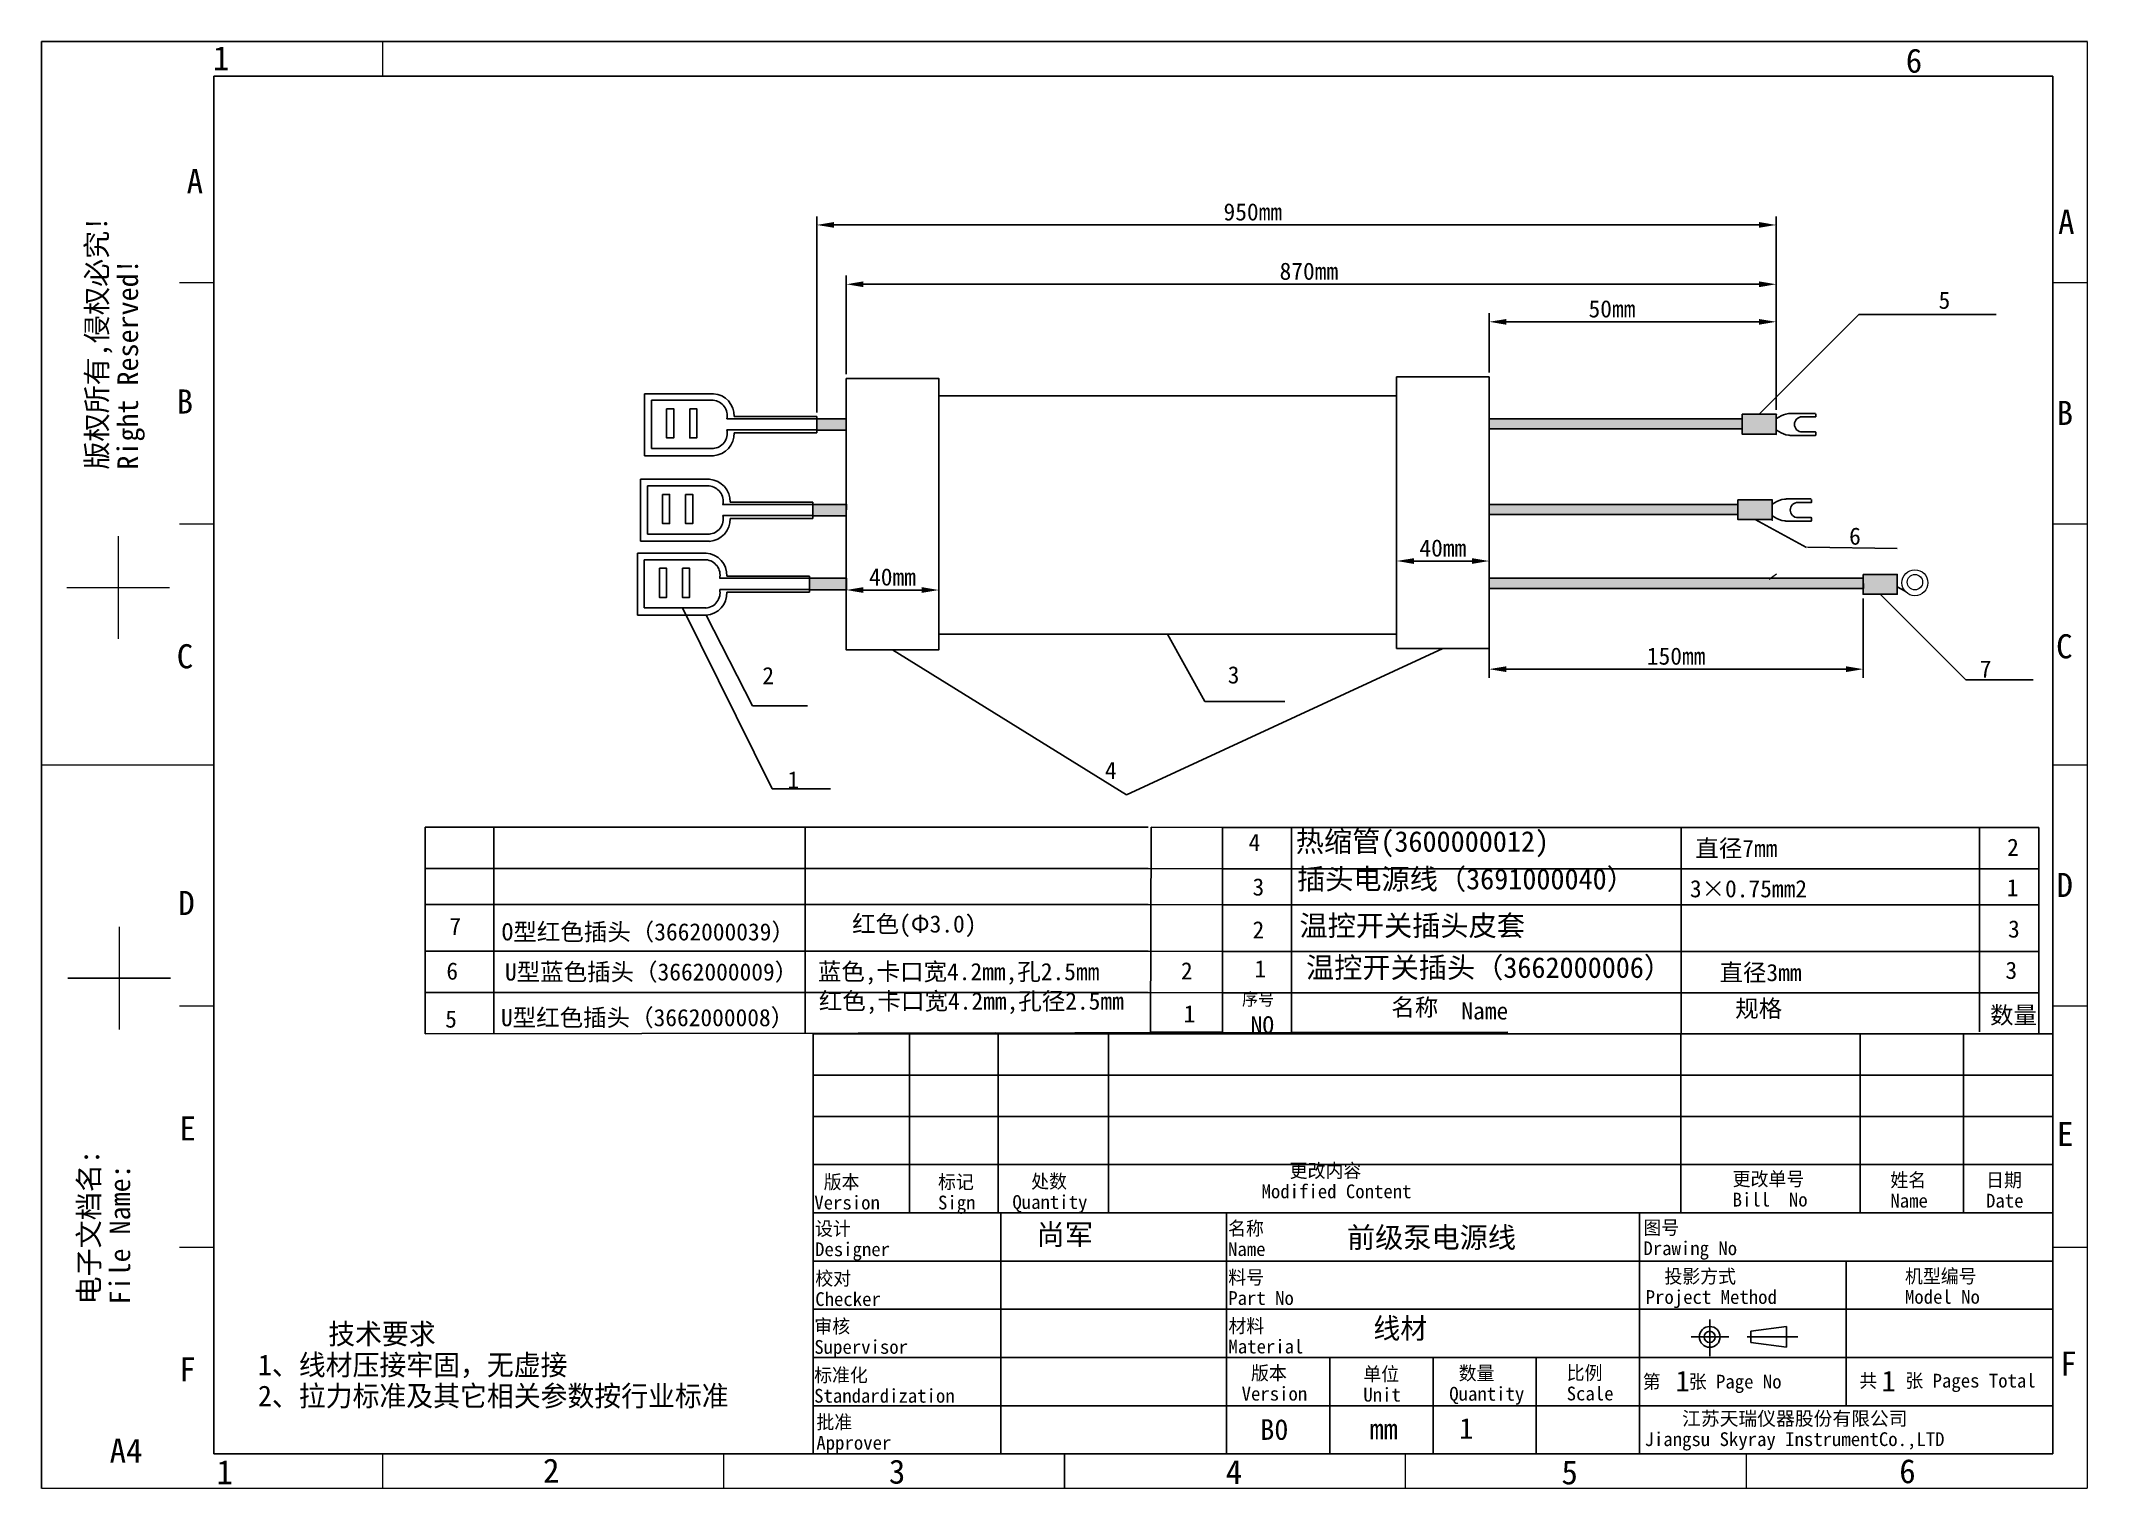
# Model space of a CAD drawing. Header units: millimetres. Extents: x 207 to 504, y 73 to 283.
import ezdxf

# ---------------------------------------------------------------- set-up
doc = ezdxf.new("R2010")
doc.units = ezdxf.units.MM
doc.layers.add('02___PRT_ALL_AXES', color=7, linetype='Continuous')
doc.styles.add('TEXTSTYLE_2', font='simfang_0.ttf')
doc.dimstyles.new('ISO-25', dxfattribs={"dimtxt": 2.5, "dimasz": 2.5, "dimexe": 1.25, "dimexo": 0.625, "dimtad": 1, "dimdsep": 46, "dimtxsty": 'Standard', "dimcen": 2.5, "dimadec": 0, "dimazin": 0, "dimtfac": 1, "dimtmove": 0, "dimatfit": 3, "dimfxl": 1, "dimarcsym": 0})

# ---------------------------------------------------------------- blocks, each defined once
blk = doc.blocks.new('*D8')
at = {"color": 0, "lineweight": -2}
for p, q in [((416.93, 235.07), (416.93, 243.68)), ((419.43, 242.43), (456.1, 242.43)), ((458.6, 229.64), (458.6, 243.68))]:
    blk.add_line(p, q, dxfattribs=at)
at = {"color": 0}
for points in [[(419.43, 242.84), (419.43, 242.01), (416.93, 242.43)], [(456.1, 242.84), (456.1, 242.01), (458.6, 242.43)]]:
    blk.add_solid(points, dxfattribs=at)
at = {"layer": 'Defpoints', "color": 0}
for p in [(458.6, 242.43), (416.93, 234.44), (458.6, 229.01)]:
    blk.add_point(p, dxfattribs=at)
at = {"color": 0, "insert": (434.76, 244.3), "char_height": 2.5, "attachment_point": 5}
blk.add_mtext('50mm', dxfattribs=at)
blk = doc.blocks.new('*D10')
at = {"color": 0, "lineweight": -2}
for p, q in [((323.6, 234.84), (323.6, 249.13)), ((326.1, 247.88), (456.1, 247.88)), ((458.6, 230.26), (458.6, 249.13))]:
    blk.add_line(p, q, dxfattribs=at)
at = {"color": 0}
for points in [[(326.1, 248.3), (326.1, 247.46), (323.6, 247.88)], [(456.1, 248.3), (456.1, 247.46), (458.6, 247.88)]]:
    blk.add_solid(points, dxfattribs=at)
at = {"layer": 'Defpoints', "color": 0}
for p in [(458.6, 247.88), (323.6, 234.21), (458.6, 229.64)]:
    blk.add_point(p, dxfattribs=at)
at = {"color": 0, "insert": (390.76, 249.76), "char_height": 2.5, "attachment_point": 5}
blk.add_mtext('870mm', dxfattribs=at)
blk = doc.blocks.new('*D9')
at = {"color": 0, "lineweight": -2}
for p, q in [((319.32, 229.29), (319.32, 257.74)), ((321.82, 256.49), (456.1, 256.49)), ((458.6, 229.64), (458.6, 257.74))]:
    blk.add_line(p, q, dxfattribs=at)
at = {"color": 0}
for points in [[(321.82, 256.91), (321.82, 256.08), (319.32, 256.49)], [(456.1, 256.91), (456.1, 256.08), (458.6, 256.49)]]:
    blk.add_solid(points, dxfattribs=at)
at = {"layer": 'Defpoints', "color": 0}
for p in [(458.6, 256.49), (458.6, 229.01), (319.32, 228.66)]:
    blk.add_point(p, dxfattribs=at)
at = {"color": 0, "insert": (382.62, 258.37), "char_height": 2.5, "attachment_point": 5}
blk.add_mtext('950mm', dxfattribs=at)
blk = doc.blocks.new('*D11')
at = {"color": 0, "lineweight": -2}
for p, q in [((323.6, 213.88), (323.6, 202.25)), ((337.03, 213.88), (337.03, 202.25)), ((326.1, 203.5), (334.53, 203.5))]:
    blk.add_line(p, q, dxfattribs=at)
at = {"color": 0}
for points in [[(326.1, 203.92), (326.1, 203.08), (323.6, 203.5)], [(334.53, 203.92), (334.53, 203.08), (337.03, 203.5)]]:
    blk.add_solid(points, dxfattribs=at)
at = {"layer": 'Defpoints', "color": 0}
for p in [(323.6, 214.51), (337.03, 214.51), (337.03, 203.5)]:
    blk.add_point(p, dxfattribs=at)
at = {"color": 0, "insert": (330.31, 205.38), "char_height": 2.5, "attachment_point": 5}
blk.add_mtext('40mm', dxfattribs=at)
blk = doc.blocks.new('*D12')
at = {"color": 0, "lineweight": -2}
for p, q in [((403.5, 214.11), (403.5, 206.46)), ((416.93, 215.29), (416.93, 206.46)), ((406, 207.71), (414.43, 207.71))]:
    blk.add_line(p, q, dxfattribs=at)
at = {"color": 0}
for points in [[(406, 208.12), (406, 207.29), (403.5, 207.71)], [(414.43, 208.12), (414.43, 207.29), (416.93, 207.71)]]:
    blk.add_solid(points, dxfattribs=at)
at = {"layer": 'Defpoints', "color": 0}
for p in [(403.5, 214.74), (416.93, 215.91), (416.93, 207.71)]:
    blk.add_point(p, dxfattribs=at)
at = {"color": 0, "insert": (410.21, 209.58), "char_height": 2.5, "attachment_point": 5}
blk.add_mtext('40mm', dxfattribs=at)
blk = doc.blocks.new('*D13')
at = {"color": 0, "lineweight": -2}
for p, q in [((416.93, 203.12), (416.93, 190.76)), ((471.23, 202.26), (471.23, 190.76)), ((419.43, 192.01), (468.73, 192.01))]:
    blk.add_line(p, q, dxfattribs=at)
at = {"color": 0}
for points in [[(419.43, 192.43), (419.43, 191.59), (416.93, 192.01)], [(468.73, 192.43), (468.73, 191.59), (471.23, 192.01)]]:
    blk.add_solid(points, dxfattribs=at)
at = {"layer": 'Defpoints', "color": 0}
for p in [(416.93, 203.74), (471.23, 202.89), (471.23, 192.01)]:
    blk.add_point(p, dxfattribs=at)
at = {"color": 0, "insert": (444.08, 193.89), "char_height": 2.5, "attachment_point": 5}
blk.add_mtext('150mm', dxfattribs=at)

msp = doc.modelspace()

# ---------------------------------------------------------------- hatches: boundary and pattern name
h = msp.add_hatch(color=256)
h.set_gradient(color1=(228, 7, 11), color2=(254, 230, 231), one_color=1, tint=0.95)
h.paths.add_polyline_path([(453.652, 229.013), (458.601, 229.013), (458.601, 226.145), (453.652, 226.145)])
h = msp.add_hatch(color=256)
h.set_gradient(color1=(228, 7, 11), color2=(254, 230, 231), one_color=1, tint=0.95)
h.paths.add_polyline_path([(319.323, 228.349), (323.601, 228.349), (323.601, 226.696), (319.323, 226.696)])
h = msp.add_hatch(color=256)
h.set_gradient(color1=(228, 7, 11), color2=(254, 230, 231), one_color=1, tint=0.95)
h.paths.add_polyline_path([(416.926, 228.349), (453.652, 228.349), (453.652, 226.894), (416.926, 226.894)])
h = msp.add_hatch(color=256)
h.set_gradient(color1=(228, 7, 11), color2=(254, 230, 231), one_color=1, tint=0.95)
h.paths.add_polyline_path([(318.725, 215.915), (323.651, 215.915), (323.59, 214.262), (318.725, 214.262)])
h = msp.add_hatch(color=256)
h.set_gradient(color2=(242, 242, 242), one_color=1, tint=0.95)
h.paths.add_polyline_path([(318.725, 215.915), (323.651, 215.915), (323.59, 214.262), (318.725, 214.262)])
h = msp.add_hatch(color=256)
h.set_gradient(color1=(228, 7, 11), color2=(254, 230, 231), one_color=1, tint=0.95)
h.paths.add_polyline_path([(416.926, 215.915), (453.054, 215.915), (453.054, 214.46), (416.926, 214.46)])
h = msp.add_hatch(color=256)
h.set_gradient(color2=(242, 242, 242), one_color=1, tint=0.95)
h.paths.add_polyline_path([(416.926, 215.915), (453.054, 215.915), (453.054, 214.46), (416.926, 214.46)])
h = msp.add_hatch(color=256)
h.set_gradient(color1=(0, 0, 255), color2=(229, 229, 255), one_color=1, tint=0.95)
h.paths.add_polyline_path([(453.054, 216.579), (458.003, 216.579), (458.003, 213.711), (453.054, 213.711)])
h = msp.add_hatch(color=256)
h.set_gradient(color1=(230, 161, 0), color2=(255, 247, 229), one_color=1, tint=0.95)
h.paths.add_polyline_path([(318.269, 205.198), (323.615, 205.198), (323.645, 203.545), (318.269, 203.545)])
h = msp.add_hatch(color=256)
h.set_gradient(color1=(230, 161, 0), color2=(255, 247, 229), one_color=1, tint=0.95)
h.paths.add_polyline_path([(416.926, 205.198), (471.249, 205.198), (471.275, 203.742), (416.926, 203.742)])
h = msp.add_hatch(color=256)
h.set_gradient(color1=(255, 0, 0), color2=(255, 229, 229), one_color=1, tint=0.95)
h.paths.add_polyline_path([(471.23, 205.758), (476.179, 205.758), (476.179, 202.889), (471.23, 202.889)])

# ---------------------------------------------------------------- linework, layer by layer
at = {"linetype": 'Continuous'}
for p, q in [((206.782, 73.099), (206.782, 283.099)), ((206.782, 283.099), (503.782, 283.099)), ((231.782, 78.099), (231.782, 278.099)), ((231.782, 278.099), (498.782, 278.099)), ((498.782, 78.099), (498.782, 278.099)), ((318.782, 78.099), (318.782, 139.099)), ((318.782, 139.099), (498.782, 139.099)), ((332.793, 113.099), (332.793, 139.099)), ((345.629, 113.099), (345.629, 139.099)), ((361.648, 113.099), (361.648, 139.099)), ((444.782, 113.099), (444.782, 139.099)), ((470.782, 113.099), (470.782, 139.099)), ((485.782, 113.099), (485.782, 139.099)), ((318.782, 133.099), (498.782, 133.099)), ((318.782, 127.099), (498.782, 127.099)), ((318.782, 120.099), (498.782, 120.099)), ((318.782, 113.099), (498.782, 113.099)), ((346.051, 78.099), (346.051, 113.099)), ((378.782, 78.099), (378.782, 113.099)), ((438.782, 78.099), (438.782, 113.099)), ((318.782, 106.099), (498.782, 106.099)), ((468.782, 85.099), (468.782, 106.099)), ((318.782, 99.099), (498.782, 99.099)), ((448.957, 97.59), (448.957, 92.31)), ((460.119, 96.597), (454.944, 95.893)), ((454.944, 95.893), (454.944, 94.28)), ((460.119, 96.597), (460.119, 93.575)), ((446.274, 95.086), (451.733, 95.086)), ((454.374, 95.086), (461.728, 95.086)), ((454.944, 94.28), (460.119, 93.575)), ((318.782, 92.099), (498.782, 92.099)), ((393.782, 78.099), (393.782, 92.099)), ((408.782, 78.099), (408.782, 92.099)), ((423.782, 78.099), (423.782, 92.099)), ((318.782, 85.099), (498.782, 85.099)), ((231.782, 78.099), (498.782, 78.099))]:
    msp.add_line(p, q, dxfattribs=at)
for p, q in [((456.127, 229.013), (470.593, 243.479)), ((470.593, 243.479), (490.533, 243.479)), ((294.323, 232), (294.323, 223)), ((294.323, 232), (304.323, 232)), ((295.323, 231.04), (295.323, 224.04)), ((295.323, 231.04), (304.285, 231.04)), ((319.323, 228.349), (306.241, 228.349)), ((319.323, 226.731), (306.275, 226.731)), ((319.323, 228.664), (307.323, 228.664)), ((319.323, 226.335), (307.323, 226.335)), ((319.323, 227.5), (319.323, 228.664)), ((319.323, 228.5), (319.323, 226.5)), ((319.323, 227.5), (319.323, 226.335)), ((294.323, 223), (304.323, 223)), ((295.323, 224.04), (304.323, 224.04)), ((293.725, 219.566), (293.725, 210.566)), ((293.725, 219.566), (303.725, 219.566)), ((294.725, 218.606), (294.725, 211.606)), ((294.725, 218.606), (303.687, 218.606)), ((318.725, 215.915), (305.643, 215.915)), ((318.725, 214.297), (305.677, 214.297)), ((318.725, 216.23), (306.725, 216.23)), ((318.725, 215.066), (318.725, 216.23)), ((318.725, 216.066), (318.725, 214.066)), ((318.725, 215.066), (318.725, 213.901)), ((294.725, 211.606), (303.725, 211.606)), ((318.725, 213.901), (306.725, 213.901)), ((455.529, 213.711), (463.014, 209.657)), ((293.269, 208.848), (293.269, 199.848)), ((293.269, 208.848), (303.269, 208.848)), ((293.725, 210.566), (303.725, 210.566)), ((463.169, 209.727), (476.146, 209.511)), ((294.269, 207.889), (294.269, 200.889)), ((294.269, 207.889), (303.23, 207.889)), ((318.269, 205.198), (305.186, 205.198)), ((318.269, 205.513), (306.269, 205.513)), ((318.269, 204.348), (318.269, 205.513)), ((318.269, 205.348), (318.269, 203.348)), ((318.269, 203.58), (305.22, 203.58)), ((318.269, 203.184), (306.269, 203.184)), ((318.269, 204.348), (318.269, 203.184)), ((473.705, 202.889), (486.119, 190.475)), ((293.269, 199.848), (303.269, 199.848)), ((294.269, 200.889), (303.269, 200.889)), ((299.816, 200.919), (312.859, 174.65)), ((303.269, 199.848), (309.981, 186.702)), ((370.258, 197.114), (375.658, 187.297)), ((330.314, 194.803), (364.296, 173.787)), ((364.296, 173.787), (410.212, 195.032)), ((486.119, 190.475), (495.889, 190.475)), ((375.658, 187.297), (387.275, 187.297)), ((309.981, 186.702), (317.956, 186.702)), ((312.859, 174.65), (321.327, 174.65)), ((367.869, 169.09), (378.223, 169.049)), ((367.444, 163.09), (378.223, 163.049)), ((262.437, 157.845), (367.446, 157.845)), ((367.446, 157.845), (378.223, 157.803)), ((378.216, 157.803), (496.713, 157.803)), ((367.444, 151.09), (378.223, 151.049)), ((367.444, 145.09), (378.223, 145.049)), ((419.637, 139.299), (262.444, 139.09)), ((367.758, 139.299), (378.223, 139.299))]:
    msp.add_line(p, q)
at = {"lineweight": 0}
msp.add_line((457.586, 205.075), (458.656, 205.854), dxfattribs=at)
at = {"color": 7, "linetype": 'Continuous'}
msp.add_line((477.308, 203.34), (476.181, 203.972), dxfattribs=at)
at = {"linetype": 'Continuous', "lineweight": -3}
for p, q in [((262.444, 169.09), (367.444, 169.09)), ((262.444, 139.09), (262.444, 169.09)), ((272.444, 139.09), (272.444, 169.09)), ((317.641, 139.09), (317.641, 169.09)), ((367.758, 139.299), (367.869, 169.09)), ((378.223, 169.049), (496.713, 169.049)), ((378.223, 139.049), (378.223, 169.049)), ((388.223, 139.049), (388.223, 169.049)), ((444.824, 139.049), (444.824, 169.049)), ((488.099, 139.368), (488.099, 169.049)), ((496.713, 139.049), (496.713, 169.049)), ((498.782, 139.099), (498.782, 169.099)), ((262.444, 163.09), (367.444, 163.09)), ((378.223, 163.049), (496.713, 163.049)), ((262.444, 151.09), (367.444, 151.09)), ((378.223, 151.049), (496.713, 151.049)), ((262.444, 145.09), (367.444, 145.09)), ((378.223, 145.049), (496.713, 145.049))]:
    msp.add_line(p, q, dxfattribs=at)
at = {"linetype": 'Continuous', "lineweight": 0}
msp.add_line((345.332, 139.299), (345.332, 139.299), dxfattribs=at)
at = {"linetype": 'Continuous', "const_width": 0.2}
for points in [[(256.282, 278.099), (256.282, 283.099)], [(503.782, 73.099), (503.782, 283.099)], [(231.782, 248.099), (226.782, 248.099)], [(498.782, 248.099), (503.782, 248.099)], [(217.899, 211.323), (217.899, 196.367)], [(231.782, 213.099), (226.782, 213.099)], [(498.782, 213.099), (503.782, 213.099)], [(210.421, 203.845), (225.377, 203.845)], [(231.782, 178.099), (206.782, 178.099)], [(498.782, 178.099), (503.782, 178.099)], [(218.046, 154.636), (218.046, 139.679)], [(210.568, 147.158), (225.524, 147.158)], [(231.782, 143.099), (226.782, 143.099)], [(498.782, 143.099), (503.782, 143.099)], [(231.782, 108.099), (226.782, 108.099)], [(498.782, 108.099), (503.782, 108.099)], [(256.282, 78.099), (256.282, 73.099)], [(305.782, 78.099), (305.782, 73.099)], [(355.282, 78.099), (355.282, 73.099)], [(404.782, 78.099), (404.782, 73.099)], [(454.282, 78.099), (454.282, 73.099)], [(206.782, 73.099), (503.782, 73.099)]]:
    msp.add_lwpolyline(points, dxfattribs=at)
for points in [[(323.601, 234.212), (337.028, 234.212), (337.028, 194.803), (323.601, 194.803)], [(403.498, 234.441), (416.926, 234.441), (416.926, 195.032), (403.498, 195.032)], [(297.523, 229.81), (298.555, 229.81), (298.555, 225.574), (297.523, 225.574)], [(300.87, 229.81), (301.903, 229.81), (301.903, 225.574), (300.87, 225.574)], [(337.028, 231.674), (403.488, 231.674), (403.488, 197.114), (337.028, 197.114)], [(453.652, 229.013), (458.601, 229.013), (458.601, 226.145), (453.652, 226.145)], [(319.323, 228.349), (323.601, 228.349), (323.601, 226.696), (319.323, 226.696)], [(416.926, 228.349), (453.652, 228.349), (453.652, 226.894), (416.926, 226.894)], [(296.925, 217.376), (297.958, 217.376), (297.958, 213.14), (296.925, 213.14)], [(300.272, 217.376), (301.305, 217.376), (301.305, 213.14), (300.272, 213.14)], [(318.725, 215.915), (323.651, 215.915), (323.59, 214.262), (318.725, 214.262)], [(416.926, 215.915), (453.054, 215.915), (453.054, 214.46), (416.926, 214.46)], [(453.054, 216.579), (458.003, 216.579), (458.003, 213.711), (453.054, 213.711)], [(296.468, 206.658), (297.501, 206.658), (297.501, 202.423), (296.468, 202.423)], [(299.816, 206.658), (300.849, 206.658), (300.849, 202.423), (299.816, 202.423)], [(318.269, 205.198), (323.615, 205.198), (323.645, 203.545), (318.269, 203.545)], [(416.926, 205.198), (471.249, 205.198), (471.275, 203.742), (416.926, 203.742)], [(471.23, 205.758), (476.179, 205.758), (476.179, 202.889), (471.23, 202.889)]]:
    msp.add_lwpolyline(points, close=True)
at = {"lineweight": 0}
for centre, radius in [((478.746, 204.557), 1.883), ((478.751, 204.634), 1.116)]:
    msp.add_circle(centre, radius, dxfattribs=at)
at = {"linetype": 'Continuous'}
for radius in [1.511, 0.807]:
    msp.add_circle((448.957, 95.086), radius, dxfattribs=at)
for centre, radius, start, end in [((304.096, 228.779), 3.229, 357.95912, 85.97572), ((304.096, 228.819), 2.229, 347.81502, 85.15584), ((304.096, 226.261), 2.229, 274.02428, 12.18498), ((304.096, 226.22), 3.229, 274.02428, 2.04088), ((303.499, 216.385), 2.229, 347.81502, 85.15584), ((303.499, 216.345), 3.229, 357.95912, 85.97572), ((303.499, 213.827), 2.229, 274.02428, 12.18498), ((303.499, 213.786), 3.229, 274.02428, 2.04088), ((303.042, 205.628), 3.229, 357.95912, 85.97572), ((303.042, 205.668), 2.229, 347.81502, 85.15584), ((303.042, 203.109), 2.229, 274.02428, 12.18498), ((303.042, 203.069), 3.229, 274.02428, 2.04088)]:
    msp.add_arc(centre, radius, start, end)
at = {"layer": '02___PRT_ALL_AXES', "color": 7, "linetype": 'Continuous'}
for p, q in [((460.52, 229.133), (460.494, 229.131)), ((460.569, 229.138), (460.552, 229.136)), ((460.591, 229.14), (460.569, 229.138)), ((460.608, 229.141), (460.591, 229.14)), ((460.626, 229.143), (460.608, 229.141)), ((460.646, 229.144), (460.626, 229.143)), ((460.663, 229.145), (460.646, 229.144)), ((460.664, 229.145), (460.663, 229.145)), ((460.664, 229.145), (464.302, 229.145)), ((460.664, 229.145), (460.664, 229.145)), ((464.352, 229.095), (464.352, 228.695)), ((458.975, 228.605), (458.653, 228.377)), ((458.975, 226.485), (458.653, 226.714)), ((460.461, 225.963), (460.491, 225.96)), ((460.491, 225.96), (460.516, 225.957)), ((460.516, 225.957), (460.537, 225.955)), ((460.537, 225.955), (460.554, 225.953)), ((460.554, 225.953), (460.577, 225.951)), ((460.577, 225.951), (460.595, 225.95)), ((460.595, 225.95), (460.614, 225.948)), ((460.614, 225.948), (460.635, 225.947)), ((460.635, 225.947), (460.652, 225.946)), ((460.652, 225.946), (460.664, 225.945)), ((464.302, 225.945), (460.664, 225.945)), ((462.352, 228.645), (464.302, 228.645)), ((464.302, 226.445), (462.352, 226.445)), ((464.352, 226.395), (464.352, 225.995)), ((458.378, 216.171), (458.055, 215.942)), ((458.378, 214.051), (458.055, 214.279)), ((459.922, 216.699), (459.896, 216.697)), ((459.972, 216.704), (459.954, 216.702)), ((459.993, 216.706), (459.972, 216.704)), ((460.011, 216.707), (459.993, 216.706)), ((460.028, 216.708), (460.011, 216.707)), ((460.048, 216.71), (460.028, 216.708)), ((460.066, 216.711), (460.048, 216.71)), ((460.066, 216.711), (463.704, 216.711)), ((460.066, 216.711), (460.066, 216.711)), ((460.066, 216.711), (460.066, 216.711)), ((461.754, 216.211), (463.704, 216.211)), ((463.704, 214.011), (461.754, 214.011)), ((463.754, 216.661), (463.754, 216.261)), ((459.863, 213.529), (459.893, 213.526)), ((459.893, 213.526), (459.918, 213.523)), ((459.918, 213.523), (459.939, 213.521)), ((459.939, 213.521), (459.957, 213.519)), ((459.957, 213.519), (459.979, 213.517)), ((459.979, 213.517), (459.997, 213.516)), ((459.997, 213.516), (460.017, 213.514)), ((460.017, 213.514), (460.037, 213.513)), ((460.037, 213.513), (460.054, 213.512)), ((460.054, 213.512), (460.066, 213.511)), ((463.704, 213.511), (460.066, 213.511)), ((463.754, 213.961), (463.754, 213.561))]:
    msp.add_line(p, q, dxfattribs=at)
for points in [[(460.404, 229.12), (460.018, 229.048), (459.653, 228.939), (459.308, 228.792), (458.975, 228.605)], [(460.494, 229.131), (460.462, 229.127), (460.444, 229.125), (460.425, 229.123), (460.404, 229.12)], [(460.552, 229.136), (460.532, 229.135), (460.52, 229.133)], [(460.404, 225.97), (460.018, 226.042), (459.653, 226.152), (459.308, 226.299), (458.975, 226.485)], [(460.404, 225.97), (460.425, 225.967), (460.443, 225.965), (460.461, 225.963)], [(459.806, 216.686), (459.42, 216.614), (459.055, 216.504), (458.71, 216.357), (458.378, 216.171)], [(459.806, 213.536), (459.42, 213.608), (459.055, 213.717), (458.71, 213.864), (458.378, 214.051)], [(459.896, 216.697), (459.865, 216.693), (459.847, 216.691), (459.827, 216.689), (459.806, 216.686)], [(459.954, 216.702), (459.934, 216.7), (459.922, 216.699)], [(459.806, 213.536), (459.827, 213.533), (459.846, 213.531), (459.863, 213.529)]]:
    msp.add_lwpolyline(points, dxfattribs=at)
for centre, radius, start, end in [((458.602, 228.995), 0.05, 0, 90), ((458.602, 226.095), 0.05, 270, 0), ((459.452, 228.345), 0.8, 177.74193, 180), ((459.452, 226.745), 0.8, 180, 182.25807), ((462.352, 227.545), 1.1, 90, 270), ((464.302, 228.695), 0.05, 270.0182, 360), ((464.302, 226.395), 0.05, 0, 90), ((464.302, 225.995), 0.05, 270.01848, 0), ((458.004, 216.561), 0.05, 0, 90), ((458.854, 215.911), 0.8, 177.74193, 180), ((458.854, 214.311), 0.8, 180, 182.25807), ((461.754, 215.111), 1.1, 90, 270), ((463.704, 216.261), 0.05, 270.0182, 360), ((463.704, 213.961), 0.05, 0, 90), ((458.004, 213.661), 0.05, 270, 0), ((463.704, 213.561), 0.05, 270.01848, 0)]:
    msp.add_arc(centre, radius, start, end, dxfattribs=at)

# ---------------------------------------------------------------- texts
at = {"linetype": 'Continuous', "char_height": 3.5, "line_spacing_factor": 0.9, "style": 'TEXTSTYLE_2'}
for s, insert, width, attachment_point in [('1', (231.659, 282.445), 2.42804, 1), ('6', (477.425, 282.089), 2.42804, 1), ('A', (230.221, 264.601), 2.42804, 3), ('A', (499.536, 258.687), 2.42804, 1), ('B', (226.387, 232.611), 2.42804, 1), ('B', (499.325, 230.955), 2.42804, 1), ('C', (499.246, 197.083), 2.42804, 1), ('C', (226.399, 195.633), 2.42804, 1), ('D\\P ', (499.305, 162.436), 2.42804, 1), ('D', (226.629, 159.821), 2.42804, 1), ('E', (226.803, 127.1), 2.42804, 1), ('E', (499.375, 126.292), 2.42804, 1), ('F', (499.849, 92.961), 2.42804, 1), ('F', (226.785, 92.114), 2.42804, 1), ('A4', (216.657, 80.329), 4.85609, 1), ('2', (279.578, 77.427), 2.42804, 1), ('6', (476.476, 77.349), 2.42804, 1), ('1', (232.174, 77.203), 2.42804, 1), ('3', (329.785, 77.278), 2.42804, 1), ('4', (378.685, 77.231), 2.42804, 1), ('5', (427.432, 77.183), 2.42804, 1)]:
    msp.add_mtext(s, dxfattribs=dict(at, insert=insert, width=width, attachment_point=attachment_point))
at = {"linetype": 'Continuous', "attachment_point": 1, "rotation": 90, "line_spacing_factor": 0.9, "style": 'TEXTSTYLE_2'}
for s, insert, char_height, width in [('版权所有,侵权必究!\\PRight Reserved!', (213.299, 220.973), 2.99125, 37.26366), ('电子文档名:\\PFile Name:', (212.152, 99.781), 2.9912, 22.77101)]:
    msp.add_mtext(s, dxfattribs=dict(at, insert=insert, char_height=char_height, width=width))
at = {"char_height": 2.5, "attachment_point": 1}
for s, insert, width in [('   \\P   5', (477.073, 250.984), 13.46078), (' \\P  6', (465.79, 216.746), 13.16901), (' \\P 7', (486.46, 197.454), 13.16901), ('2', (311.415, 192.323), 5.47568), ('3', (378.977, 192.435), 8.29855), ('4', (361.147, 178.575), 6.38834), ('1', (315.072, 177.187), 6.25425), ('{\\fSimSun|b0|i0|c0|p2;4}', (382.007, 168.129), 5.40375), ('{\\fSimSun|b0|i0|c134|p2;直径\\fSimSun|b0|i0|c0|p2;7mm}', (446.865, 167.256), 24.62788), ('{\\fSimSun|b0|i0|c0|p2;3}', (382.577, 161.649), 4.48889), ('{\\f@SimSun|b0|i0|c0|p2;3×0.75mm2}', (446.076, 161.391), 42.69099), ('7', (265.979, 155.93), 7.83548), ('{\\fSimSun|b0|i0|c134|p2;O型红色插头（3662000039）}', (273.563, 155.132), 40.8876), ('{\\fSimSun|b0|i0|c134|p2;红色\\fSimSun|b0|i0|c0|p2;(Φ3.0)}', (324.449, 156.278), 19.27917), ('{\\fSimSun|b0|i0|c0|p2;2}', (382.577, 155.419), 4.48889), ('6', (265.539, 149.447), 7.83548), ('{\\fSimSun|b0|i0|c0|p2;U\\fSimSun|b0|i0|c134|p2;型蓝色插头（3662000009）}', (274.043, 149.315), 40.8876), ('{\\fSimSun|b0|i0|c134|p2;蓝色\\fSimSun|b0|i0|c0|p2;,\\fSimSun|b0|i0|c134|p2;卡口宽\\fSimSun|b0|i0|c0|p2;4.2mm,\\fSimSun|b0|i0|c134|p2;孔\\fSimSun|b0|i0|c0|p2;2.5mm}', (319.476, 149.357), 44.91063), ('{\\fSimSun|b0|i0|c0|p2;2}', (372.178, 149.471), 5.88252), ('{\\fSimSun|b0|i0|c0|p2;1}', (382.867, 149.766), 4.48889), ('{\\fSimSun|b0|i0|c134|p2;直径3mm}', (450.364, 149.225), 16.4817), ('{\\fSimSun|b0|i0|c0|p2;U\\fSimSun|b0|i0|c134|p2;型红色插头（3662000008）}', (273.464, 142.683), 40.8876), ('{\\fSimSun|b0|i0|c134|p2;红色\\fSimSun|b0|i0|c0|p2;,\\fSimSun|b0|i0|c134|p2;卡口宽\\fSimSun|b0|i0|c0|p2;4.2mm,\\fSimSun|b0|i0|c134|p2;孔径\\fSimSun|b0|i0|c0|p2;2.5mm}', (319.617, 145.09), 62.94938), ('{\\fSimSun|b0|i0|c0|p2;1}', (372.578, 143.231), 5.46605), ('5', (265.369, 142.477), 10)]:
    msp.add_mtext(s, dxfattribs=dict(at, insert=insert, width=width))
at = {"linetype": 'Continuous', "attachment_point": 1, "line_spacing_factor": 0.9}
for s, insert, char_height, width in [('{\\fSimSun|b0|i0|c134|p2;热缩管(3600000012)}', (388.864, 168.499), 3, 44.47994), ('{\\fSimSun|b0|i0|c134|p2;插头电源线（3691000040）}', (389.036, 163.049), 3, 48.43142), ('{\\fSimSun|b0|i0|c134|p2;温控开关插头皮套}', (389.396, 156.283), 3, 36.94286), ('{\\fSimSun|b0|i0|c134|p2;温控开关插头（3662000006）}', (390.348, 150.2), 3, 51.36719), ('标记\\PSign', (336.923, 118.59), 2, 10.61752), ('  处数\\PQuantity', (347.719, 118.661), 2, 14.09474), ('   更改内容\\PModified Content', (383.889, 120.213), 2, 45.80974), ('更改单号\\PBill  No', (452.286, 119.011), 2, 18.15195), ('姓名\\PName', (475.182, 118.859), 2, 5.54982), ('日期\\PDate', (489.068, 118.859), 2, 5.54982), (' 版本\\PVersion', (318.958, 118.58), 2, 9.71218), ('设计\\PDesigner', (319.067, 111.806), 2, 11.09963), ('{\\fSimSun|b0|i0|c134|p2;尚军}', (351.233, 111.447), 3, 22.85978), ('名称\\PName', (379.023, 111.836), 2, 5.54982), ('{\\fSimSun|b0|i0|c134|p2;前级泵电源线}', (396.288, 111.021), 3, 42.22314), ('图号\\PDrawing No', (439.327, 111.952), 2, 23.83262), ('校对\\PChecker', (319.096, 104.573), 2, 9.71218), ('料号\\PPart No', (379.057, 104.728), 2, 9.71218), ('  投影方式\\PProject Method', (439.658, 104.876), 2, 29.17821), ('机型编号\\PModel No', (477.298, 104.9), 2, 11.09963), ('线材', (400.131, 97.841), 3, 8.30258), ('     技术要求\\P1、线材压接牢固，无虚接\\P2、拉力标准及其它相关参数按行业标准\\P ', (238.181, 97.023), 3, 72.65314), ('审核\\PSupervisor', (318.964, 97.63), 2, 13.87454), ('材料\\PMaterial', (379.084, 97.689), 2, 11.09963), ('标准化\\PStandardization', (318.933, 90.54), 2, 20.81181), (' 版本\\PVersion', (380.996, 90.841), 2, 9.71218), ('单位\\PUnit', (398.669, 90.696), 2, 5.54982), (' 数量\\PQuantity', (411.145, 90.827), 2, 11.09963), ('比例\\PScale', (428.19, 90.867), 2, 6.93727), ('第   张 Page No', (439.225, 89.596), 2, 28.79031), ('1', (443.996, 90.184), 3, 2.08118), ('共   张 Pages Total', (470.674, 89.735), 2, 26.34686), ('1', (473.907, 90.184), 3, 2.08118), ('批准\\PApprover', (319.257, 83.723), 2, 11.09963), ('1', (412.581, 83.316), 3, 2.08118), ('    {\\fFangSong_GB2312|b0|i0|c134|p49;江苏天瑞仪器股份有限公司}\\PJiangsu Skyray InstrumentCo.,LTD', (439.5, 84.24), 2, 61.46143), ('B0', (383.704, 83.143), 3, 4.16236), ('mm', (399.588, 83.215), 3, 4.16236)]:
    msp.add_mtext(s, dxfattribs=dict(at, insert=insert, char_height=char_height, width=width))
at = {"linetype": 'Continuous', "lineweight": -3, "char_height": 2.5, "attachment_point": 1}
for s, insert, width in [('{\\fSimSun|b0|i0|c134|p2;2}', (492.13, 167.414), 3.82703), ('{\\fSimSun|b0|i0|c0|p2;1}', (492.066, 161.549), 3.82703), ('{\\fSimSun|b0|i0|c134|p2;3}', (492.27, 155.549), 3.72973), ('{\\fSimSun|b0|i0|c0|p2;3}', (491.885, 149.549), 3.72973), ('{\\fSimSun|b0|i0|c0|p2;Name}', (412.895, 143.658), 6.81081), ('{\\fSimSun|b0|i0|c0|p2;NO}', (382.309, 141.634), 4.04324)]:
    msp.add_mtext(s, dxfattribs=dict(at, insert=insert, width=width))
at = {"color": 7, "linetype": 'Continuous', "lineweight": -3, "attachment_point": 1}
for s, insert, char_height, width in [('序号', (381.048, 144.997), 1.8, 9.69265), ('{\\fSimSun|b0|i0|c134|p2;名称}', (402.731, 144.181), 2.5, 11.06526), ('{\\fSimSun|b0|i0|c134|p2;规格}', (452.655, 144.001), 2.5, 12.06), ('{\\fSimSun|b0|i0|c134|p2;数量}', (489.654, 143.044), 2.5, 9.42222)]:
    msp.add_mtext(s, dxfattribs=dict(at, insert=insert, char_height=char_height, width=width))

# ---------------------------------------------------------------- dimensions: what is measured, and where the dimension line sits
for base, p1, p2, text, picture, middle in [((458.601, 256.494), (319.323, 228.664), (458.601, 229.013), '950mm', '*D9', (382.622, 256.494)), ((458.601, 247.881), (323.601, 234.212), (458.601, 229.638), '870mm', '*D10', (390.761, 247.881)), ((458.601, 242.425), (416.926, 234.441), (458.601, 229.013), '50mm', '*D8', (434.762, 242.425)), ((337.028, 203.5), (323.601, 214.507), (337.028, 214.507), '40mm', '*D11', (330.314, 203.5))]:
    dim = msp.add_linear_dim(base=base, p1=p1, p2=p2, text=text, dimstyle='ISO-25')
    dim.commit()
    dim.dimension.update_dxf_attribs({"geometry": picture, "text_midpoint": middle, "dimtype": 160})
for base, p1, p2, text, picture, middle in [((416.926, 207.708), (403.498, 214.737), (416.926, 215.915), '40mm', '*D12', (410.212, 209.583)), ((471.23, 192.011), (416.926, 203.742), (471.23, 202.889), '150mm', '*D13', (444.078, 193.886))]:
    dim = msp.add_linear_dim(base=base, p1=p1, p2=p2, text=text, dimstyle='ISO-25')
    dim.commit()
    dim.dimension.update_dxf_attribs({"geometry": picture, "text_midpoint": middle})

doc.saveas('drawing.dxf')
